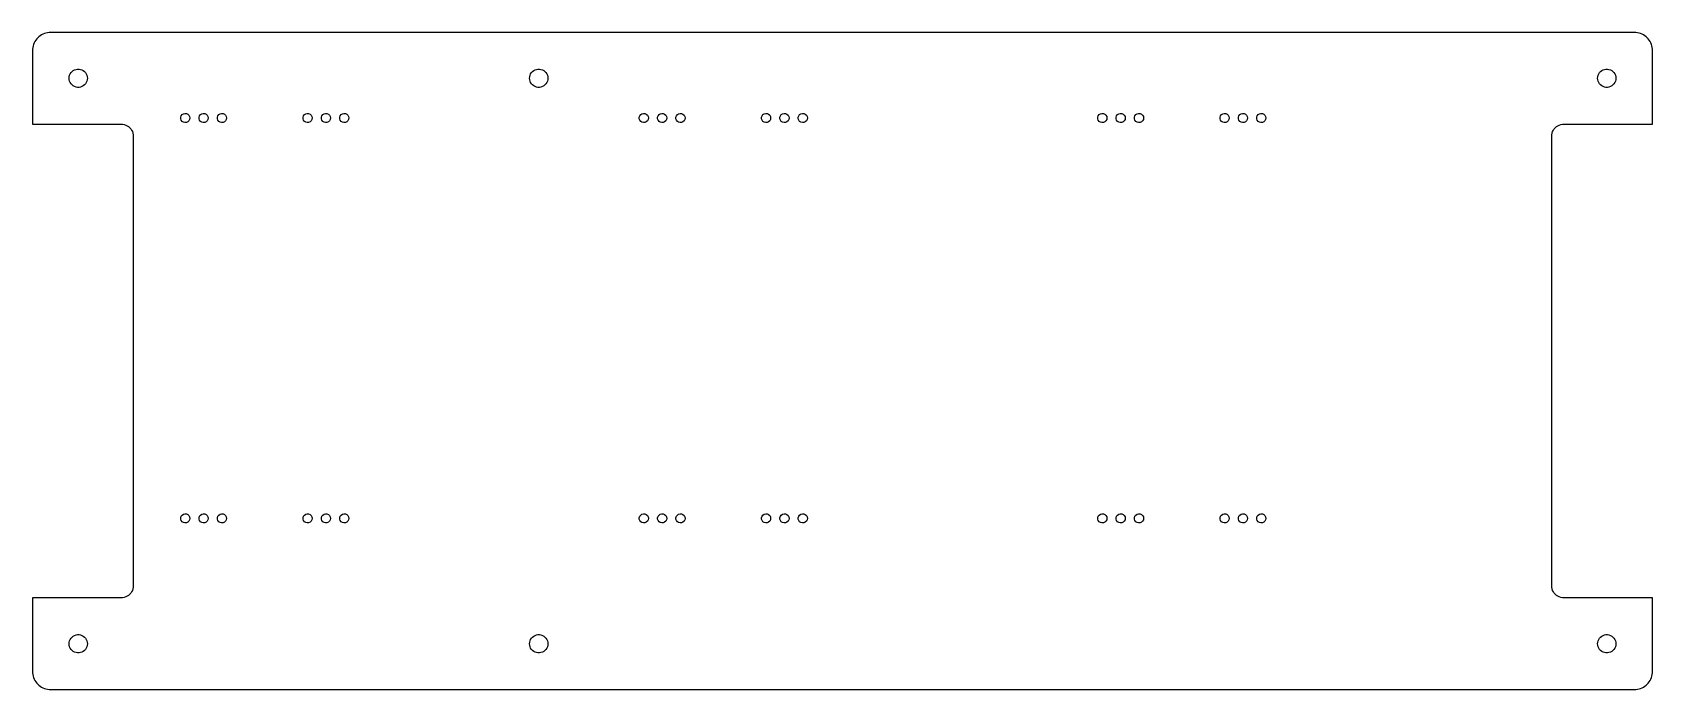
# Model space of a CAD drawing. Header units: metres. Extents: x 0 to 530, y 0 to 215.
import ezdxf

# ---------------------------------------------------------------- set-up
doc = ezdxf.new("R2010")
doc.units = ezdxf.units.M

msp = doc.modelspace()

# ---------------------------------------------------------------- linework, layer by layer
for p, q in [((0.80385, 212), (0.56216, 211.536)), ((1.0851, 212.441), (0.80385, 212)), ((1.40375, 212.857), (1.0851, 212.441)), ((1.75737, 213.243), (1.40375, 212.857)), ((2.14328, 213.596), (1.75737, 213.243)), ((2.55855, 213.915), (2.14328, 213.596)), ((3, 214.196), (2.55855, 213.915)), ((3.46429, 214.438), (3, 214.196)), ((3.94789, 214.638), (3.46429, 214.438)), ((4.4471, 214.796), (3.94789, 214.638)), ((4.95811, 214.909), (4.4471, 214.796)), ((5.47707, 214.977), (4.95811, 214.909)), ((6, 215), (5.47707, 214.977)), ((524, 215), (6, 215)), ((524.523, 214.977), (524, 215)), ((525.042, 214.909), (524.523, 214.977)), ((525.553, 214.796), (525.042, 214.909)), ((526.052, 214.638), (525.553, 214.796)), ((526.536, 214.438), (526.052, 214.638)), ((527, 214.196), (526.536, 214.438)), ((527.441, 213.915), (527, 214.196)), ((527.857, 213.596), (527.441, 213.915)), ((528.243, 213.243), (527.857, 213.596)), ((528.596, 212.857), (528.243, 213.243)), ((528.915, 212.441), (528.596, 212.857)), ((529.196, 212), (528.915, 212.441)), ((529.438, 211.536), (529.196, 212)), ((0.02284, 209.523), (0, 209)), ((0, 209), (0, 185)), ((0.09116, 210.042), (0.02284, 209.523)), ((0.20445, 210.553), (0.09116, 210.042)), ((0.36185, 211.052), (0.20445, 210.553)), ((0.56216, 211.536), (0.36185, 211.052)), ((529.638, 211.052), (529.438, 211.536)), ((529.796, 210.553), (529.638, 211.052)), ((529.909, 210.042), (529.796, 210.553)), ((529.977, 209.523), (529.909, 210.042)), ((530, 209), (529.977, 209.523)), ((530, 185), (530, 209)), ((12.1625, 200.974), (12.3616, 201.428)), ((12.3616, 201.428), (12.6326, 201.843)), ((12.6326, 201.843), (12.9682, 202.207)), ((12.9682, 202.207), (13.3591, 202.511)), ((13.3591, 202.511), (13.7949, 202.747)), ((13.7949, 202.747), (14.2635, 202.908)), ((14.2635, 202.908), (14.7523, 202.99)), ((14.7523, 202.99), (15.2477, 202.99)), ((15.2477, 202.99), (15.7365, 202.908)), ((15.7365, 202.908), (16.2051, 202.747)), ((16.2051, 202.747), (16.6408, 202.511)), ((16.6408, 202.511), (17.0318, 202.207)), ((17.0318, 202.207), (17.3674, 201.843)), ((17.3674, 201.843), (17.6384, 201.428)), ((17.6384, 201.428), (17.8374, 200.974)), ((162.788, 200.974), (162.987, 201.428)), ((162.987, 201.428), (163.258, 201.843)), ((163.258, 201.843), (163.593, 202.207)), ((163.593, 202.207), (163.984, 202.511)), ((163.984, 202.511), (164.42, 202.747)), ((164.42, 202.747), (164.889, 202.908)), ((164.889, 202.908), (165.377, 202.99)), ((165.377, 202.99), (165.873, 202.99)), ((165.873, 202.99), (166.361, 202.908)), ((166.361, 202.908), (166.83, 202.747)), ((166.83, 202.747), (167.266, 202.511)), ((167.266, 202.511), (167.657, 202.207)), ((167.657, 202.207), (167.992, 201.843)), ((167.992, 201.843), (168.263, 201.428)), ((168.263, 201.428), (168.462, 200.974)), ((512.163, 200.974), (512.362, 201.428)), ((512.362, 201.428), (512.633, 201.843)), ((512.633, 201.843), (512.968, 202.207)), ((512.968, 202.207), (513.359, 202.511)), ((513.359, 202.511), (513.795, 202.747)), ((513.795, 202.747), (514.264, 202.908)), ((514.264, 202.908), (514.752, 202.99)), ((514.752, 202.99), (515.248, 202.99)), ((515.248, 202.99), (515.736, 202.908)), ((515.736, 202.908), (516.205, 202.747)), ((516.205, 202.747), (516.641, 202.511)), ((516.641, 202.511), (517.032, 202.207)), ((517.032, 202.207), (517.367, 201.843)), ((517.367, 201.843), (517.638, 201.428)), ((517.638, 201.428), (517.837, 200.974)), ((12, 200), (12.0409, 200.494)), ((12.0409, 199.506), (12, 200)), ((12.0409, 200.494), (12.1625, 200.974)), ((12.1625, 199.026), (12.0409, 199.506)), ((12.3616, 198.572), (12.1625, 199.026)), ((12.6326, 198.157), (12.3616, 198.572)), ((12.9682, 197.793), (12.6326, 198.157)), ((13.3591, 197.488), (12.9682, 197.793)), ((13.7949, 197.253), (13.3591, 197.488)), ((14.2635, 197.092), (13.7949, 197.253)), ((14.7523, 197.01), (14.2635, 197.092)), ((15.2477, 197.01), (14.7523, 197.01)), ((15.7365, 197.092), (15.2477, 197.01)), ((16.2051, 197.253), (15.7365, 197.092)), ((16.6408, 197.488), (16.2051, 197.253)), ((17.0318, 197.793), (16.6408, 197.488)), ((17.3674, 198.157), (17.0318, 197.793)), ((17.6384, 198.572), (17.3674, 198.157)), ((17.8374, 199.026), (17.6384, 198.572)), ((17.8374, 200.974), (17.9591, 200.494)), ((17.9591, 199.506), (17.8374, 199.026)), ((17.9591, 200.494), (18, 200)), ((18, 200), (17.9591, 199.506)), ((162.625, 200), (162.666, 200.494)), ((162.666, 199.506), (162.625, 200)), ((162.666, 200.494), (162.788, 200.974)), ((162.788, 199.026), (162.666, 199.506)), ((162.987, 198.572), (162.788, 199.026)), ((163.258, 198.157), (162.987, 198.572)), ((163.593, 197.793), (163.258, 198.157)), ((163.984, 197.488), (163.593, 197.793)), ((164.42, 197.253), (163.984, 197.488)), ((164.889, 197.092), (164.42, 197.253)), ((165.377, 197.01), (164.889, 197.092)), ((165.873, 197.01), (165.377, 197.01)), ((166.361, 197.092), (165.873, 197.01)), ((166.83, 197.253), (166.361, 197.092)), ((167.266, 197.488), (166.83, 197.253)), ((167.657, 197.793), (167.266, 197.488)), ((167.992, 198.157), (167.657, 197.793)), ((168.263, 198.572), (167.992, 198.157)), ((168.462, 199.026), (168.263, 198.572)), ((168.462, 200.974), (168.584, 200.494)), ((168.584, 199.506), (168.462, 199.026)), ((168.584, 200.494), (168.625, 200)), ((168.625, 200), (168.584, 199.506)), ((512, 200), (512.041, 200.494)), ((512.041, 199.506), (512, 200)), ((512.041, 200.494), (512.163, 200.974)), ((512.163, 199.026), (512.041, 199.506)), ((512.362, 198.572), (512.163, 199.026)), ((512.633, 198.157), (512.362, 198.572)), ((512.968, 197.793), (512.633, 198.157)), ((513.359, 197.488), (512.968, 197.793)), ((513.795, 197.253), (513.359, 197.488)), ((514.264, 197.092), (513.795, 197.253)), ((514.752, 197.01), (514.264, 197.092)), ((515.248, 197.01), (514.752, 197.01)), ((515.736, 197.092), (515.248, 197.01)), ((516.205, 197.253), (515.736, 197.092)), ((516.641, 197.488), (516.205, 197.253)), ((517.032, 197.793), (516.641, 197.488)), ((517.367, 198.157), (517.032, 197.793)), ((517.638, 198.572), (517.367, 198.157)), ((517.837, 199.026), (517.638, 198.572)), ((517.837, 200.974), (517.959, 200.494)), ((517.959, 199.506), (517.837, 199.026)), ((517.959, 200.494), (518, 200)), ((518, 200), (517.959, 199.506)), ((48.5204, 187.247), (48.6808, 187.714)), ((48.5204, 186.753), (48.5204, 187.247)), ((48.6808, 186.286), (48.5204, 186.753)), ((48.6808, 187.714), (48.9841, 188.104)), ((48.9841, 185.896), (48.6808, 186.286)), ((48.9841, 188.104), (49.3974, 188.374)), ((49.3974, 185.626), (48.9841, 185.896)), ((49.3974, 188.374), (49.8761, 188.495)), ((49.8761, 185.505), (49.3974, 185.626)), ((49.8761, 188.495), (50.3682, 188.454)), ((50.3682, 185.546), (49.8761, 185.505)), ((50.3682, 188.454), (50.8204, 188.256)), ((50.8204, 185.744), (50.3682, 185.546)), ((50.8204, 188.256), (51.1837, 187.921)), ((51.1837, 186.079), (50.8204, 185.744)), ((51.1837, 187.921), (51.4187, 187.487)), ((51.4187, 186.513), (51.1837, 186.079)), ((51.4187, 187.487), (51.5, 187)), ((51.5, 187), (51.4187, 186.513)), ((54.5204, 187.247), (54.6808, 187.714)), ((54.5204, 186.753), (54.5204, 187.247)), ((54.6808, 186.286), (54.5204, 186.753)), ((54.6808, 187.714), (54.9841, 188.104)), ((54.9841, 185.896), (54.6808, 186.286)), ((54.9841, 188.104), (55.3974, 188.374)), ((55.3974, 185.626), (54.9841, 185.896)), ((55.3974, 188.374), (55.8761, 188.495)), ((55.8761, 185.505), (55.3974, 185.626)), ((55.8761, 188.495), (56.3682, 188.454)), ((56.3682, 185.546), (55.8761, 185.505)), ((56.3682, 188.454), (56.8204, 188.256)), ((56.8204, 185.744), (56.3682, 185.546)), ((56.8204, 188.256), (57.1837, 187.921)), ((57.1837, 186.079), (56.8204, 185.744)), ((57.1837, 187.921), (57.4187, 187.487)), ((57.4187, 186.513), (57.1837, 186.079)), ((57.4187, 187.487), (57.5, 187)), ((57.5, 187), (57.4187, 186.513)), ((60.5204, 187.247), (60.6808, 187.714)), ((60.5204, 186.753), (60.5204, 187.247)), ((60.6808, 186.286), (60.5204, 186.753)), ((60.6808, 187.714), (60.9841, 188.104)), ((60.9841, 185.896), (60.6808, 186.286)), ((60.9841, 188.104), (61.3974, 188.374)), ((61.3974, 185.626), (60.9841, 185.896)), ((61.3974, 188.374), (61.8761, 188.495)), ((61.8761, 185.505), (61.3974, 185.626)), ((61.8761, 188.495), (62.3682, 188.454)), ((62.3682, 185.546), (61.8761, 185.505)), ((62.3682, 188.454), (62.8204, 188.256)), ((62.8204, 185.744), (62.3682, 185.546)), ((62.8204, 188.256), (63.1837, 187.921)), ((63.1837, 186.079), (62.8204, 185.744)), ((63.1837, 187.921), (63.4187, 187.487)), ((63.4187, 186.513), (63.1837, 186.079)), ((63.4187, 187.487), (63.5, 187)), ((63.5, 187), (63.4187, 186.513)), ((88.5204, 187.247), (88.6808, 187.714)), ((88.5204, 186.753), (88.5204, 187.247)), ((88.6808, 186.286), (88.5204, 186.753)), ((88.6808, 187.714), (88.9841, 188.104)), ((88.9841, 185.896), (88.6808, 186.286)), ((88.9841, 188.104), (89.3974, 188.374)), ((89.3974, 185.626), (88.9841, 185.896)), ((89.3974, 188.374), (89.8761, 188.495)), ((89.8761, 185.505), (89.3974, 185.626)), ((89.8761, 188.495), (90.3682, 188.454)), ((90.3682, 185.546), (89.8761, 185.505)), ((90.3682, 188.454), (90.8204, 188.256)), ((90.8204, 185.744), (90.3682, 185.546)), ((90.8204, 188.256), (91.1837, 187.921)), ((91.1837, 186.079), (90.8204, 185.744)), ((91.1837, 187.921), (91.4187, 187.487)), ((91.4187, 186.513), (91.1837, 186.079)), ((91.4187, 187.487), (91.5, 187)), ((91.5, 187), (91.4187, 186.513)), ((94.5204, 187.247), (94.6808, 187.714)), ((94.5204, 186.753), (94.5204, 187.247)), ((94.6808, 186.286), (94.5204, 186.753)), ((94.6808, 187.714), (94.9841, 188.104)), ((94.9841, 185.896), (94.6808, 186.286)), ((94.9841, 188.104), (95.3974, 188.374)), ((95.3974, 185.626), (94.9841, 185.896)), ((95.3974, 188.374), (95.8761, 188.495)), ((95.8761, 185.505), (95.3974, 185.626)), ((95.8761, 188.495), (96.3682, 188.454)), ((96.3682, 185.546), (95.8761, 185.505)), ((96.3682, 188.454), (96.8204, 188.256)), ((96.8204, 185.744), (96.3682, 185.546)), ((96.8204, 188.256), (97.1837, 187.921)), ((97.1837, 186.079), (96.8204, 185.744)), ((97.1837, 187.921), (97.4187, 187.487)), ((97.4187, 186.513), (97.1837, 186.079)), ((97.4187, 187.487), (97.5, 187)), ((97.5, 187), (97.4187, 186.513)), ((100.52, 187.247), (100.681, 187.714)), ((100.52, 186.753), (100.52, 187.247)), ((100.681, 186.286), (100.52, 186.753)), ((100.681, 187.714), (100.984, 188.104)), ((100.984, 185.896), (100.681, 186.286)), ((100.984, 188.104), (101.397, 188.374)), ((101.397, 185.626), (100.984, 185.896)), ((101.397, 188.374), (101.876, 188.495)), ((101.876, 185.505), (101.397, 185.626)), ((101.876, 188.495), (102.368, 188.454)), ((102.368, 185.546), (101.876, 185.505)), ((102.368, 188.454), (102.82, 188.256)), ((102.82, 185.744), (102.368, 185.546)), ((102.82, 188.256), (103.184, 187.921)), ((103.184, 186.079), (102.82, 185.744)), ((103.184, 187.921), (103.419, 187.487)), ((103.419, 186.513), (103.184, 186.079)), ((103.419, 187.487), (103.5, 187)), ((103.5, 187), (103.419, 186.513)), ((198.52, 187.247), (198.681, 187.714)), ((198.52, 186.753), (198.52, 187.247)), ((198.681, 186.286), (198.52, 186.753)), ((198.681, 187.714), (198.984, 188.104)), ((198.984, 185.896), (198.681, 186.286)), ((198.984, 188.104), (199.397, 188.374)), ((199.397, 185.626), (198.984, 185.896)), ((199.397, 188.374), (199.876, 188.495)), ((199.876, 185.505), (199.397, 185.626)), ((199.876, 188.495), (200.368, 188.454)), ((200.368, 185.546), (199.876, 185.505)), ((200.368, 188.454), (200.82, 188.256)), ((200.82, 185.744), (200.368, 185.546)), ((200.82, 188.256), (201.184, 187.921)), ((201.184, 186.079), (200.82, 185.744)), ((201.184, 187.921), (201.419, 187.487)), ((201.419, 186.513), (201.184, 186.079)), ((201.419, 187.487), (201.5, 187)), ((201.5, 187), (201.419, 186.513)), ((204.52, 187.247), (204.681, 187.714)), ((204.52, 186.753), (204.52, 187.247)), ((204.681, 186.286), (204.52, 186.753)), ((204.681, 187.714), (204.984, 188.104)), ((204.984, 185.896), (204.681, 186.286)), ((204.984, 188.104), (205.397, 188.374)), ((205.397, 185.626), (204.984, 185.896)), ((205.397, 188.374), (205.876, 188.495)), ((205.876, 185.505), (205.397, 185.626)), ((205.876, 188.495), (206.368, 188.454)), ((206.368, 185.546), (205.876, 185.505)), ((206.368, 188.454), (206.82, 188.256)), ((206.82, 185.744), (206.368, 185.546)), ((206.82, 188.256), (207.184, 187.921)), ((207.184, 186.079), (206.82, 185.744)), ((207.184, 187.921), (207.419, 187.487)), ((207.419, 186.513), (207.184, 186.079)), ((207.419, 187.487), (207.5, 187)), ((207.5, 187), (207.419, 186.513)), ((210.52, 187.247), (210.681, 187.714)), ((210.52, 186.753), (210.52, 187.247)), ((210.681, 186.286), (210.52, 186.753)), ((210.681, 187.714), (210.984, 188.104)), ((210.984, 185.896), (210.681, 186.286)), ((210.984, 188.104), (211.397, 188.374)), ((211.397, 185.626), (210.984, 185.896)), ((211.397, 188.374), (211.876, 188.495)), ((211.876, 185.505), (211.397, 185.626)), ((211.876, 188.495), (212.368, 188.454)), ((212.368, 185.546), (211.876, 185.505)), ((212.368, 188.454), (212.82, 188.256)), ((212.82, 185.744), (212.368, 185.546)), ((212.82, 188.256), (213.184, 187.921)), ((213.184, 186.079), (212.82, 185.744)), ((213.184, 187.921), (213.419, 187.487)), ((213.419, 186.513), (213.184, 186.079)), ((213.419, 187.487), (213.5, 187)), ((213.5, 187), (213.419, 186.513)), ((238.52, 187.247), (238.681, 187.714)), ((238.52, 186.753), (238.52, 187.247)), ((238.681, 186.286), (238.52, 186.753)), ((238.681, 187.714), (238.984, 188.104)), ((238.984, 185.896), (238.681, 186.286)), ((238.984, 188.104), (239.397, 188.374)), ((239.397, 185.626), (238.984, 185.896)), ((239.397, 188.374), (239.876, 188.495)), ((239.876, 185.505), (239.397, 185.626)), ((239.876, 188.495), (240.368, 188.454)), ((240.368, 185.546), (239.876, 185.505)), ((240.368, 188.454), (240.82, 188.256)), ((240.82, 185.744), (240.368, 185.546)), ((240.82, 188.256), (241.184, 187.921)), ((241.184, 186.079), (240.82, 185.744)), ((241.184, 187.921), (241.419, 187.487)), ((241.419, 186.513), (241.184, 186.079)), ((241.419, 187.487), (241.5, 187)), ((241.5, 187), (241.419, 186.513)), ((244.52, 187.247), (244.681, 187.714)), ((244.52, 186.753), (244.52, 187.247)), ((244.681, 186.286), (244.52, 186.753)), ((244.681, 187.714), (244.984, 188.104)), ((244.984, 185.896), (244.681, 186.286)), ((244.984, 188.104), (245.397, 188.374)), ((245.397, 185.626), (244.984, 185.896)), ((245.397, 188.374), (245.876, 188.495)), ((245.876, 185.505), (245.397, 185.626)), ((245.876, 188.495), (246.368, 188.454)), ((246.368, 185.546), (245.876, 185.505)), ((246.368, 188.454), (246.82, 188.256)), ((246.82, 185.744), (246.368, 185.546)), ((246.82, 188.256), (247.184, 187.921)), ((247.184, 186.079), (246.82, 185.744)), ((247.184, 187.921), (247.419, 187.487)), ((247.419, 186.513), (247.184, 186.079)), ((247.419, 187.487), (247.5, 187)), ((247.5, 187), (247.419, 186.513)), ((250.52, 187.247), (250.681, 187.714)), ((250.52, 186.753), (250.52, 187.247)), ((250.681, 186.286), (250.52, 186.753)), ((250.681, 187.714), (250.984, 188.104)), ((250.984, 185.896), (250.681, 186.286)), ((250.984, 188.104), (251.397, 188.374)), ((251.397, 185.626), (250.984, 185.896)), ((251.397, 188.374), (251.876, 188.495)), ((251.876, 185.505), (251.397, 185.626)), ((251.876, 188.495), (252.368, 188.454)), ((252.368, 185.546), (251.876, 185.505)), ((252.368, 188.454), (252.82, 188.256)), ((252.82, 185.744), (252.368, 185.546)), ((252.82, 188.256), (253.184, 187.921)), ((253.184, 186.079), (252.82, 185.744)), ((253.184, 187.921), (253.419, 187.487)), ((253.419, 186.513), (253.184, 186.079)), ((253.419, 187.487), (253.5, 187)), ((253.5, 187), (253.419, 186.513)), ((348.52, 187.247), (348.681, 187.714)), ((348.52, 186.753), (348.52, 187.247)), ((348.681, 186.286), (348.52, 186.753)), ((348.681, 187.714), (348.984, 188.104)), ((348.984, 185.896), (348.681, 186.286)), ((348.984, 188.104), (349.397, 188.374)), ((349.397, 185.626), (348.984, 185.896)), ((349.397, 188.374), (349.876, 188.495)), ((349.876, 185.505), (349.397, 185.626)), ((349.876, 188.495), (350.368, 188.454)), ((350.368, 185.546), (349.876, 185.505)), ((350.368, 188.454), (350.82, 188.256)), ((350.82, 185.744), (350.368, 185.546)), ((350.82, 188.256), (351.184, 187.921)), ((351.184, 186.079), (350.82, 185.744)), ((351.184, 187.921), (351.419, 187.487)), ((351.419, 186.513), (351.184, 186.079)), ((351.419, 187.487), (351.5, 187)), ((351.5, 187), (351.419, 186.513)), ((354.52, 187.247), (354.681, 187.714)), ((354.52, 186.753), (354.52, 187.247)), ((354.681, 186.286), (354.52, 186.753)), ((354.681, 187.714), (354.984, 188.104)), ((354.984, 185.896), (354.681, 186.286)), ((354.984, 188.104), (355.397, 188.374)), ((355.397, 185.626), (354.984, 185.896)), ((355.397, 188.374), (355.876, 188.495)), ((355.876, 185.505), (355.397, 185.626)), ((355.876, 188.495), (356.368, 188.454)), ((356.368, 185.546), (355.876, 185.505)), ((356.368, 188.454), (356.82, 188.256)), ((356.82, 185.744), (356.368, 185.546)), ((356.82, 188.256), (357.184, 187.921)), ((357.184, 186.079), (356.82, 185.744)), ((357.184, 187.921), (357.419, 187.487)), ((357.419, 186.513), (357.184, 186.079)), ((357.419, 187.487), (357.5, 187)), ((357.5, 187), (357.419, 186.513)), ((360.52, 187.247), (360.681, 187.714)), ((360.52, 186.753), (360.52, 187.247)), ((360.681, 186.286), (360.52, 186.753)), ((360.681, 187.714), (360.984, 188.104)), ((360.984, 185.896), (360.681, 186.286)), ((360.984, 188.104), (361.397, 188.374)), ((361.397, 185.626), (360.984, 185.896)), ((361.397, 188.374), (361.876, 188.495)), ((361.876, 185.505), (361.397, 185.626)), ((361.876, 188.495), (362.368, 188.454)), ((362.368, 185.546), (361.876, 185.505)), ((362.368, 188.454), (362.82, 188.256)), ((362.82, 185.744), (362.368, 185.546)), ((362.82, 188.256), (363.184, 187.921)), ((363.184, 186.079), (362.82, 185.744)), ((363.184, 187.921), (363.419, 187.487)), ((363.419, 186.513), (363.184, 186.079)), ((363.419, 187.487), (363.5, 187)), ((363.5, 187), (363.419, 186.513)), ((388.52, 187.247), (388.681, 187.714)), ((388.52, 186.753), (388.52, 187.247)), ((388.681, 186.286), (388.52, 186.753)), ((388.681, 187.714), (388.984, 188.104)), ((388.984, 185.896), (388.681, 186.286)), ((388.984, 188.104), (389.397, 188.374)), ((389.397, 185.626), (388.984, 185.896)), ((389.397, 188.374), (389.876, 188.495)), ((389.876, 185.505), (389.397, 185.626)), ((389.876, 188.495), (390.368, 188.454)), ((390.368, 185.546), (389.876, 185.505)), ((390.368, 188.454), (390.82, 188.256)), ((390.82, 185.744), (390.368, 185.546)), ((390.82, 188.256), (391.184, 187.921)), ((391.184, 186.079), (390.82, 185.744)), ((391.184, 187.921), (391.419, 187.487)), ((391.419, 186.513), (391.184, 186.079)), ((391.419, 187.487), (391.5, 187)), ((391.5, 187), (391.419, 186.513)), ((394.52, 187.247), (394.681, 187.714)), ((394.52, 186.753), (394.52, 187.247)), ((394.681, 186.286), (394.52, 186.753)), ((394.681, 187.714), (394.984, 188.104)), ((394.984, 185.896), (394.681, 186.286)), ((394.984, 188.104), (395.397, 188.374)), ((395.397, 185.626), (394.984, 185.896)), ((395.397, 188.374), (395.876, 188.495)), ((395.876, 185.505), (395.397, 185.626)), ((395.876, 188.495), (396.368, 188.454)), ((396.368, 185.546), (395.876, 185.505)), ((396.368, 188.454), (396.82, 188.256)), ((396.82, 185.744), (396.368, 185.546)), ((396.82, 188.256), (397.184, 187.921)), ((397.184, 186.079), (396.82, 185.744)), ((397.184, 187.921), (397.419, 187.487)), ((397.419, 186.513), (397.184, 186.079)), ((397.419, 187.487), (397.5, 187)), ((397.5, 187), (397.419, 186.513)), ((400.52, 187.247), (400.681, 187.714)), ((400.52, 186.753), (400.52, 187.247)), ((400.681, 186.286), (400.52, 186.753)), ((400.681, 187.714), (400.984, 188.104)), ((400.984, 185.896), (400.681, 186.286)), ((400.984, 188.104), (401.397, 188.374)), ((401.397, 185.626), (400.984, 185.896)), ((401.397, 188.374), (401.876, 188.495)), ((401.876, 185.505), (401.397, 185.626)), ((401.876, 188.495), (402.368, 188.454)), ((402.368, 185.546), (401.876, 185.505)), ((402.368, 188.454), (402.82, 188.256)), ((402.82, 185.744), (402.368, 185.546)), ((402.82, 188.256), (403.184, 187.921)), ((403.184, 186.079), (402.82, 185.744)), ((403.184, 187.921), (403.419, 187.487)), ((403.419, 186.513), (403.184, 186.079)), ((403.419, 187.487), (403.5, 187)), ((403.5, 187), (403.419, 186.513)), ((0, 185), (29, 185)), ((29, 185), (29.5221, 184.966)), ((29.5221, 184.966), (30.0353, 184.864)), ((30.0353, 184.864), (30.5307, 184.696)), ((30.5307, 184.696), (31, 184.464)), ((31, 184.464), (31.435, 184.173)), ((31.435, 184.173), (31.8284, 183.828)), ((31.8284, 183.828), (32.1734, 183.435)), ((32.1734, 183.435), (32.4641, 183)), ((32.4641, 183), (32.6955, 182.531)), ((32.6955, 182.531), (32.8637, 182.035)), ((32.8637, 182.035), (32.9658, 181.522)), ((32.9658, 181.522), (33, 181)), ((33, 181), (33, 34)), ((497, 181), (497.034, 181.522)), ((497, 34), (497, 181)), ((497.034, 181.522), (497.136, 182.035)), ((497.136, 182.035), (497.304, 182.531)), ((497.304, 182.531), (497.536, 183)), ((497.536, 183), (497.827, 183.435)), ((497.827, 183.435), (498.172, 183.828)), ((498.172, 183.828), (498.565, 184.173)), ((498.565, 184.173), (499, 184.464)), ((499, 184.464), (499.469, 184.696)), ((499.469, 184.696), (499.965, 184.864)), ((499.965, 184.864), (500.478, 184.966)), ((500.478, 184.966), (501, 185)), ((501, 185), (530, 185)), ((48.5204, 56.2469), (48.6808, 56.7139)), ((48.5204, 55.7531), (48.5204, 56.2469)), ((48.6808, 55.2861), (48.5204, 55.7531)), ((48.6808, 56.7139), (48.9841, 57.1036)), ((48.9841, 54.8964), (48.6808, 55.2861)), ((48.9841, 57.1036), (49.3974, 57.3737)), ((49.3974, 54.6263), (48.9841, 54.8964)), ((49.3974, 57.3737), (49.8761, 57.4949)), ((49.8761, 54.5051), (49.3974, 54.6263)), ((49.8761, 57.4949), (50.3682, 57.4541)), ((50.3682, 54.5459), (49.8761, 54.5051)), ((50.3682, 57.4541), (50.8204, 57.2557)), ((50.8204, 54.7442), (50.3682, 54.5459)), ((50.8204, 57.2557), (51.1837, 56.9213)), ((51.1837, 55.0787), (50.8204, 54.7442)), ((51.1837, 56.9213), (51.4187, 56.487)), ((51.4187, 55.5129), (51.1837, 55.0787)), ((51.4187, 56.487), (51.5, 56)), ((51.5, 56), (51.4187, 55.5129)), ((54.5204, 56.2469), (54.6808, 56.7139)), ((54.5204, 55.7531), (54.5204, 56.2469)), ((54.6808, 55.2861), (54.5204, 55.7531)), ((54.6808, 56.7139), (54.9841, 57.1036)), ((54.9841, 54.8964), (54.6808, 55.2861)), ((54.9841, 57.1036), (55.3974, 57.3737)), ((55.3974, 54.6263), (54.9841, 54.8964)), ((55.3974, 57.3737), (55.8761, 57.4949)), ((55.8761, 54.5051), (55.3974, 54.6263)), ((55.8761, 57.4949), (56.3682, 57.4541)), ((56.3682, 54.5459), (55.8761, 54.5051)), ((56.3682, 57.4541), (56.8204, 57.2557)), ((56.8204, 54.7442), (56.3682, 54.5459)), ((56.8204, 57.2557), (57.1837, 56.9213)), ((57.1837, 55.0787), (56.8204, 54.7442)), ((57.1837, 56.9213), (57.4187, 56.487)), ((57.4187, 55.5129), (57.1837, 55.0787)), ((57.4187, 56.487), (57.5, 56)), ((57.5, 56), (57.4187, 55.5129)), ((60.5204, 56.2469), (60.6808, 56.7139)), ((60.5204, 55.7531), (60.5204, 56.2469)), ((60.6808, 55.2861), (60.5204, 55.7531)), ((60.6808, 56.7139), (60.9841, 57.1036)), ((60.9841, 54.8964), (60.6808, 55.2861)), ((60.9841, 57.1036), (61.3974, 57.3737)), ((61.3974, 54.6263), (60.9841, 54.8964)), ((61.3974, 57.3737), (61.8761, 57.4949)), ((61.8761, 54.5051), (61.3974, 54.6263)), ((61.8761, 57.4949), (62.3682, 57.4541)), ((62.3682, 54.5459), (61.8761, 54.5051)), ((62.3682, 57.4541), (62.8204, 57.2557)), ((62.8204, 54.7442), (62.3682, 54.5459)), ((62.8204, 57.2557), (63.1837, 56.9213)), ((63.1837, 55.0787), (62.8204, 54.7442)), ((63.1837, 56.9213), (63.4187, 56.487)), ((63.4187, 55.5129), (63.1837, 55.0787)), ((63.4187, 56.487), (63.5, 56)), ((63.5, 56), (63.4187, 55.5129)), ((88.5204, 56.2469), (88.6808, 56.7139)), ((88.5204, 55.7531), (88.5204, 56.2469)), ((88.6808, 55.2861), (88.5204, 55.7531)), ((88.6808, 56.7139), (88.9841, 57.1036)), ((88.9841, 54.8964), (88.6808, 55.2861)), ((88.9841, 57.1036), (89.3974, 57.3737)), ((89.3974, 54.6263), (88.9841, 54.8964)), ((89.3974, 57.3737), (89.8761, 57.4949)), ((89.8761, 54.5051), (89.3974, 54.6263)), ((89.8761, 57.4949), (90.3682, 57.4541)), ((90.3682, 54.5459), (89.8761, 54.5051)), ((90.3682, 57.4541), (90.8204, 57.2557)), ((90.8204, 54.7442), (90.3682, 54.5459)), ((90.8204, 57.2557), (91.1837, 56.9213)), ((91.1837, 55.0787), (90.8204, 54.7442)), ((91.1837, 56.9213), (91.4187, 56.487)), ((91.4187, 55.5129), (91.1837, 55.0787)), ((91.4187, 56.487), (91.5, 56)), ((91.5, 56), (91.4187, 55.5129)), ((94.5204, 56.2469), (94.6808, 56.7139)), ((94.5204, 55.7531), (94.5204, 56.2469)), ((94.6808, 55.2861), (94.5204, 55.7531)), ((94.6808, 56.7139), (94.9841, 57.1036)), ((94.9841, 54.8964), (94.6808, 55.2861)), ((94.9841, 57.1036), (95.3974, 57.3737)), ((95.3974, 54.6263), (94.9841, 54.8964)), ((95.3974, 57.3737), (95.8761, 57.4949)), ((95.8761, 54.5051), (95.3974, 54.6263)), ((95.8761, 57.4949), (96.3682, 57.4541)), ((96.3682, 54.5459), (95.8761, 54.5051)), ((96.3682, 57.4541), (96.8204, 57.2557)), ((96.8204, 54.7442), (96.3682, 54.5459)), ((96.8204, 57.2557), (97.1837, 56.9213)), ((97.1837, 55.0787), (96.8204, 54.7442)), ((97.1837, 56.9213), (97.4187, 56.487)), ((97.4187, 55.5129), (97.1837, 55.0787)), ((97.4187, 56.487), (97.5, 56)), ((97.5, 56), (97.4187, 55.5129)), ((100.52, 56.2469), (100.681, 56.7139)), ((100.52, 55.7531), (100.52, 56.2469)), ((100.681, 55.2861), (100.52, 55.7531)), ((100.681, 56.7139), (100.984, 57.1036)), ((100.984, 54.8964), (100.681, 55.2861)), ((100.984, 57.1036), (101.397, 57.3737)), ((101.397, 54.6263), (100.984, 54.8964)), ((101.397, 57.3737), (101.876, 57.4949)), ((101.876, 54.5051), (101.397, 54.6263)), ((101.876, 57.4949), (102.368, 57.4541)), ((102.368, 54.5459), (101.876, 54.5051)), ((102.368, 57.4541), (102.82, 57.2557)), ((102.82, 54.7442), (102.368, 54.5459)), ((102.82, 57.2557), (103.184, 56.9213)), ((103.184, 55.0787), (102.82, 54.7442)), ((103.184, 56.9213), (103.419, 56.487)), ((103.419, 55.5129), (103.184, 55.0787)), ((103.419, 56.487), (103.5, 56)), ((103.5, 56), (103.419, 55.5129)), ((198.52, 56.2469), (198.681, 56.7139)), ((198.52, 55.7531), (198.52, 56.2469)), ((198.681, 55.2861), (198.52, 55.7531)), ((198.681, 56.7139), (198.984, 57.1036)), ((198.984, 54.8964), (198.681, 55.2861)), ((198.984, 57.1036), (199.397, 57.3737)), ((199.397, 54.6263), (198.984, 54.8964)), ((199.397, 57.3737), (199.876, 57.4949)), ((199.876, 54.5051), (199.397, 54.6263)), ((199.876, 57.4949), (200.368, 57.4541)), ((200.368, 54.5459), (199.876, 54.5051)), ((200.368, 57.4541), (200.82, 57.2557)), ((200.82, 54.7442), (200.368, 54.5459)), ((200.82, 57.2557), (201.184, 56.9213)), ((201.184, 55.0787), (200.82, 54.7442)), ((201.184, 56.9213), (201.419, 56.487)), ((201.419, 55.5129), (201.184, 55.0787)), ((201.419, 56.487), (201.5, 56)), ((201.5, 56), (201.419, 55.5129)), ((204.52, 56.2469), (204.681, 56.7139)), ((204.52, 55.7531), (204.52, 56.2469)), ((204.681, 55.2861), (204.52, 55.7531)), ((204.681, 56.7139), (204.984, 57.1036)), ((204.984, 54.8964), (204.681, 55.2861)), ((204.984, 57.1036), (205.397, 57.3737)), ((205.397, 54.6263), (204.984, 54.8964)), ((205.397, 57.3737), (205.876, 57.4949)), ((205.876, 54.5051), (205.397, 54.6263)), ((205.876, 57.4949), (206.368, 57.4541)), ((206.368, 54.5459), (205.876, 54.5051)), ((206.368, 57.4541), (206.82, 57.2557)), ((206.82, 54.7442), (206.368, 54.5459)), ((206.82, 57.2557), (207.184, 56.9213)), ((207.184, 55.0787), (206.82, 54.7442)), ((207.184, 56.9213), (207.419, 56.487)), ((207.419, 55.5129), (207.184, 55.0787)), ((207.419, 56.487), (207.5, 56)), ((207.5, 56), (207.419, 55.5129)), ((210.52, 56.2469), (210.681, 56.7139)), ((210.52, 55.7531), (210.52, 56.2469)), ((210.681, 55.2861), (210.52, 55.7531)), ((210.681, 56.7139), (210.984, 57.1036)), ((210.984, 54.8964), (210.681, 55.2861)), ((210.984, 57.1036), (211.397, 57.3737)), ((211.397, 54.6263), (210.984, 54.8964)), ((211.397, 57.3737), (211.876, 57.4949)), ((211.876, 54.5051), (211.397, 54.6263)), ((211.876, 57.4949), (212.368, 57.4541)), ((212.368, 54.5459), (211.876, 54.5051)), ((212.368, 57.4541), (212.82, 57.2557)), ((212.82, 54.7442), (212.368, 54.5459)), ((212.82, 57.2557), (213.184, 56.9213)), ((213.184, 55.0787), (212.82, 54.7442)), ((213.184, 56.9213), (213.419, 56.487)), ((213.419, 55.5129), (213.184, 55.0787)), ((213.419, 56.487), (213.5, 56)), ((213.5, 56), (213.419, 55.5129)), ((238.52, 56.2469), (238.681, 56.7139)), ((238.52, 55.7531), (238.52, 56.2469)), ((238.681, 55.2861), (238.52, 55.7531)), ((238.681, 56.7139), (238.984, 57.1036)), ((238.984, 54.8964), (238.681, 55.2861)), ((238.984, 57.1036), (239.397, 57.3737)), ((239.397, 54.6263), (238.984, 54.8964)), ((239.397, 57.3737), (239.876, 57.4949)), ((239.876, 54.5051), (239.397, 54.6263)), ((239.876, 57.4949), (240.368, 57.4541)), ((240.368, 54.5459), (239.876, 54.5051)), ((240.368, 57.4541), (240.82, 57.2557)), ((240.82, 54.7442), (240.368, 54.5459)), ((240.82, 57.2557), (241.184, 56.9213)), ((241.184, 55.0787), (240.82, 54.7442)), ((241.184, 56.9213), (241.419, 56.487)), ((241.419, 55.5129), (241.184, 55.0787)), ((241.419, 56.487), (241.5, 56)), ((241.5, 56), (241.419, 55.5129)), ((244.52, 56.2469), (244.681, 56.7139)), ((244.52, 55.7531), (244.52, 56.2469)), ((244.681, 55.2861), (244.52, 55.7531)), ((244.681, 56.7139), (244.984, 57.1036)), ((244.984, 54.8964), (244.681, 55.2861)), ((244.984, 57.1036), (245.397, 57.3737)), ((245.397, 54.6263), (244.984, 54.8964)), ((245.397, 57.3737), (245.876, 57.4949)), ((245.876, 54.5051), (245.397, 54.6263)), ((245.876, 57.4949), (246.368, 57.4541)), ((246.368, 54.5459), (245.876, 54.5051)), ((246.368, 57.4541), (246.82, 57.2557)), ((246.82, 54.7442), (246.368, 54.5459)), ((246.82, 57.2557), (247.184, 56.9213)), ((247.184, 55.0787), (246.82, 54.7442)), ((247.184, 56.9213), (247.419, 56.487)), ((247.419, 55.5129), (247.184, 55.0787)), ((247.419, 56.487), (247.5, 56)), ((247.5, 56), (247.419, 55.5129)), ((250.52, 56.2469), (250.681, 56.7139)), ((250.52, 55.7531), (250.52, 56.2469)), ((250.681, 55.2861), (250.52, 55.7531)), ((250.681, 56.7139), (250.984, 57.1036)), ((250.984, 54.8964), (250.681, 55.2861)), ((250.984, 57.1036), (251.397, 57.3737)), ((251.397, 54.6263), (250.984, 54.8964)), ((251.397, 57.3737), (251.876, 57.4949)), ((251.876, 54.5051), (251.397, 54.6263)), ((251.876, 57.4949), (252.368, 57.4541)), ((252.368, 54.5459), (251.876, 54.5051)), ((252.368, 57.4541), (252.82, 57.2557)), ((252.82, 54.7442), (252.368, 54.5459)), ((252.82, 57.2557), (253.184, 56.9213)), ((253.184, 55.0787), (252.82, 54.7442)), ((253.184, 56.9213), (253.419, 56.487)), ((253.419, 55.5129), (253.184, 55.0787)), ((253.419, 56.487), (253.5, 56)), ((253.5, 56), (253.419, 55.5129)), ((348.52, 56.2469), (348.681, 56.7139)), ((348.52, 55.7531), (348.52, 56.2469)), ((348.681, 55.2861), (348.52, 55.7531)), ((348.681, 56.7139), (348.984, 57.1036)), ((348.984, 54.8964), (348.681, 55.2861)), ((348.984, 57.1036), (349.397, 57.3737)), ((349.397, 54.6263), (348.984, 54.8964)), ((349.397, 57.3737), (349.876, 57.4949)), ((349.876, 54.5051), (349.397, 54.6263)), ((349.876, 57.4949), (350.368, 57.4541)), ((350.368, 54.5459), (349.876, 54.5051)), ((350.368, 57.4541), (350.82, 57.2557)), ((350.82, 54.7442), (350.368, 54.5459)), ((350.82, 57.2557), (351.184, 56.9213)), ((351.184, 55.0787), (350.82, 54.7442)), ((351.184, 56.9213), (351.419, 56.487)), ((351.419, 55.5129), (351.184, 55.0787)), ((351.419, 56.487), (351.5, 56)), ((351.5, 56), (351.419, 55.5129)), ((354.52, 56.2469), (354.681, 56.7139)), ((354.52, 55.7531), (354.52, 56.2469)), ((354.681, 55.2861), (354.52, 55.7531)), ((354.681, 56.7139), (354.984, 57.1036)), ((354.984, 54.8964), (354.681, 55.2861)), ((354.984, 57.1036), (355.397, 57.3737)), ((355.397, 54.6263), (354.984, 54.8964)), ((355.397, 57.3737), (355.876, 57.4949)), ((355.876, 54.5051), (355.397, 54.6263)), ((355.876, 57.4949), (356.368, 57.4541)), ((356.368, 54.5459), (355.876, 54.5051)), ((356.368, 57.4541), (356.82, 57.2557)), ((356.82, 54.7442), (356.368, 54.5459)), ((356.82, 57.2557), (357.184, 56.9213)), ((357.184, 55.0787), (356.82, 54.7442)), ((357.184, 56.9213), (357.419, 56.487)), ((357.419, 55.5129), (357.184, 55.0787)), ((357.419, 56.487), (357.5, 56)), ((357.5, 56), (357.419, 55.5129)), ((360.52, 56.2469), (360.681, 56.7139)), ((360.52, 55.7531), (360.52, 56.2469)), ((360.681, 55.2861), (360.52, 55.7531)), ((360.681, 56.7139), (360.984, 57.1036)), ((360.984, 54.8964), (360.681, 55.2861)), ((360.984, 57.1036), (361.397, 57.3737)), ((361.397, 54.6263), (360.984, 54.8964)), ((361.397, 57.3737), (361.876, 57.4949)), ((361.876, 54.5051), (361.397, 54.6263)), ((361.876, 57.4949), (362.368, 57.4541)), ((362.368, 54.5459), (361.876, 54.5051)), ((362.368, 57.4541), (362.82, 57.2557)), ((362.82, 54.7442), (362.368, 54.5459)), ((362.82, 57.2557), (363.184, 56.9213)), ((363.184, 55.0787), (362.82, 54.7442)), ((363.184, 56.9213), (363.419, 56.487)), ((363.419, 55.5129), (363.184, 55.0787)), ((363.419, 56.487), (363.5, 56)), ((363.5, 56), (363.419, 55.5129)), ((388.52, 56.2469), (388.681, 56.7139)), ((388.52, 55.7531), (388.52, 56.2469)), ((388.681, 55.2861), (388.52, 55.7531)), ((388.681, 56.7139), (388.984, 57.1036)), ((388.984, 54.8964), (388.681, 55.2861)), ((388.984, 57.1036), (389.397, 57.3737)), ((389.397, 54.6263), (388.984, 54.8964)), ((389.397, 57.3737), (389.876, 57.4949)), ((389.876, 54.5051), (389.397, 54.6263)), ((389.876, 57.4949), (390.368, 57.4541)), ((390.368, 54.5459), (389.876, 54.5051)), ((390.368, 57.4541), (390.82, 57.2557)), ((390.82, 54.7442), (390.368, 54.5459)), ((390.82, 57.2557), (391.184, 56.9213)), ((391.184, 55.0787), (390.82, 54.7442)), ((391.184, 56.9213), (391.419, 56.487)), ((391.419, 55.5129), (391.184, 55.0787)), ((391.419, 56.487), (391.5, 56)), ((391.5, 56), (391.419, 55.5129)), ((394.52, 56.2469), (394.681, 56.7139)), ((394.52, 55.7531), (394.52, 56.2469)), ((394.681, 55.2861), (394.52, 55.7531)), ((394.681, 56.7139), (394.984, 57.1036)), ((394.984, 54.8964), (394.681, 55.2861)), ((394.984, 57.1036), (395.397, 57.3737)), ((395.397, 54.6263), (394.984, 54.8964)), ((395.397, 57.3737), (395.876, 57.4949)), ((395.876, 54.5051), (395.397, 54.6263)), ((395.876, 57.4949), (396.368, 57.4541)), ((396.368, 54.5459), (395.876, 54.5051)), ((396.368, 57.4541), (396.82, 57.2557)), ((396.82, 54.7442), (396.368, 54.5459)), ((396.82, 57.2557), (397.184, 56.9213)), ((397.184, 55.0787), (396.82, 54.7442)), ((397.184, 56.9213), (397.419, 56.487)), ((397.419, 55.5129), (397.184, 55.0787)), ((397.419, 56.487), (397.5, 56)), ((397.5, 56), (397.419, 55.5129)), ((400.52, 56.2469), (400.681, 56.7139)), ((400.52, 55.7531), (400.52, 56.2469)), ((400.681, 55.2861), (400.52, 55.7531)), ((400.681, 56.7139), (400.984, 57.1036)), ((400.984, 54.8964), (400.681, 55.2861)), ((400.984, 57.1036), (401.397, 57.3737)), ((401.397, 54.6263), (400.984, 54.8964)), ((401.397, 57.3737), (401.876, 57.4949)), ((401.876, 54.5051), (401.397, 54.6263)), ((401.876, 57.4949), (402.368, 57.4541)), ((402.368, 54.5459), (401.876, 54.5051)), ((402.368, 57.4541), (402.82, 57.2557)), ((402.82, 54.7442), (402.368, 54.5459)), ((402.82, 57.2557), (403.184, 56.9213)), ((403.184, 55.0787), (402.82, 54.7442)), ((403.184, 56.9213), (403.419, 56.487)), ((403.419, 55.5129), (403.184, 55.0787)), ((403.419, 56.487), (403.5, 56)), ((403.5, 56), (403.419, 55.5129)), ((32.4641, 32), (32.1734, 31.565)), ((32.6955, 32.4693), (32.4641, 32)), ((32.8637, 32.9647), (32.6955, 32.4693)), ((32.9658, 33.4779), (32.8637, 32.9647)), ((33, 34), (32.9658, 33.4779)), ((497.034, 33.4779), (497, 34)), ((497.136, 32.9647), (497.034, 33.4779)), ((497.304, 32.4693), (497.136, 32.9647)), ((497.536, 32), (497.304, 32.4693)), ((497.827, 31.565), (497.536, 32)), ((29, 30), (0, 30)), ((0, 30), (0, 6)), ((29.5221, 30.0342), (29, 30)), ((30.0353, 30.1363), (29.5221, 30.0342)), ((30.5307, 30.3045), (30.0353, 30.1363)), ((31, 30.5359), (30.5307, 30.3045)), ((31.435, 30.8266), (31, 30.5359)), ((31.8284, 31.1716), (31.435, 30.8266)), ((32.1734, 31.565), (31.8284, 31.1716)), ((498.172, 31.1716), (497.827, 31.565)), ((498.565, 30.8266), (498.172, 31.1716)), ((499, 30.5359), (498.565, 30.8266)), ((499.469, 30.3045), (499, 30.5359)), ((499.965, 30.1363), (499.469, 30.3045)), ((500.478, 30.0342), (499.965, 30.1363)), ((501, 30), (500.478, 30.0342)), ((530, 30), (501, 30)), ((530, 6), (530, 30)), ((12.0409, 15.4938), (12.1625, 15.9741)), ((12.1625, 15.9741), (12.3616, 16.4278)), ((12.3616, 16.4278), (12.6326, 16.8426)), ((12.6326, 16.8426), (12.9682, 17.2072)), ((12.9682, 17.2072), (13.3591, 17.5115)), ((13.3591, 17.5115), (13.7949, 17.7473)), ((13.7949, 17.7473), (14.2635, 17.9082)), ((14.2635, 17.9082), (14.7523, 17.9897)), ((14.7523, 17.9897), (15.2477, 17.9897)), ((15.2477, 17.9897), (15.7365, 17.9082)), ((15.7365, 17.9082), (16.2051, 17.7473)), ((16.2051, 17.7473), (16.6408, 17.5115)), ((16.6408, 17.5115), (17.0318, 17.2072)), ((17.0318, 17.2072), (17.3674, 16.8426)), ((17.3674, 16.8426), (17.6384, 16.4278)), ((17.6384, 16.4278), (17.8374, 15.9741)), ((17.8374, 15.9741), (17.9591, 15.4938)), ((162.666, 15.4938), (162.788, 15.9741)), ((162.788, 15.9741), (162.987, 16.4278)), ((162.987, 16.4278), (163.258, 16.8426)), ((163.258, 16.8426), (163.593, 17.2072)), ((163.593, 17.2072), (163.984, 17.5115)), ((163.984, 17.5115), (164.42, 17.7473)), ((164.42, 17.7473), (164.889, 17.9082)), ((164.889, 17.9082), (165.377, 17.9897)), ((165.377, 17.9897), (165.873, 17.9897)), ((165.873, 17.9897), (166.361, 17.9082)), ((166.361, 17.9082), (166.83, 17.7473)), ((166.83, 17.7473), (167.266, 17.5115)), ((167.266, 17.5115), (167.657, 17.2072)), ((167.657, 17.2072), (167.992, 16.8426)), ((167.992, 16.8426), (168.263, 16.4278)), ((168.263, 16.4278), (168.462, 15.9741)), ((168.462, 15.9741), (168.584, 15.4938)), ((512.041, 15.4938), (512.163, 15.9741)), ((512.163, 15.9741), (512.362, 16.4278)), ((512.362, 16.4278), (512.633, 16.8426)), ((512.633, 16.8426), (512.968, 17.2072)), ((512.968, 17.2072), (513.359, 17.5115)), ((513.359, 17.5115), (513.795, 17.7473)), ((513.795, 17.7473), (514.264, 17.9082)), ((514.264, 17.9082), (514.752, 17.9897)), ((514.752, 17.9897), (515.248, 17.9897)), ((515.248, 17.9897), (515.736, 17.9082)), ((515.736, 17.9082), (516.205, 17.7473)), ((516.205, 17.7473), (516.641, 17.5115)), ((516.641, 17.5115), (517.032, 17.2072)), ((517.032, 17.2072), (517.367, 16.8426)), ((517.367, 16.8426), (517.638, 16.4278)), ((517.638, 16.4278), (517.837, 15.9741)), ((517.837, 15.9741), (517.959, 15.4938)), ((12, 15), (12.0409, 15.4938)), ((12.0409, 14.5062), (12, 15)), ((12.1625, 14.0259), (12.0409, 14.5062)), ((12.3616, 13.5721), (12.1625, 14.0259)), ((12.6326, 13.1573), (12.3616, 13.5721)), ((12.9682, 12.7928), (12.6326, 13.1573)), ((13.3591, 12.4885), (12.9682, 12.7928)), ((13.7949, 12.2527), (13.3591, 12.4885)), ((14.2635, 12.0918), (13.7949, 12.2527)), ((14.7523, 12.0102), (14.2635, 12.0918)), ((15.2477, 12.0102), (14.7523, 12.0102)), ((15.7365, 12.0918), (15.2477, 12.0102)), ((16.2051, 12.2527), (15.7365, 12.0918)), ((16.6408, 12.4885), (16.2051, 12.2527)), ((17.0318, 12.7928), (16.6408, 12.4885)), ((17.3674, 13.1573), (17.0318, 12.7928)), ((17.6384, 13.5721), (17.3674, 13.1573)), ((17.8374, 14.0259), (17.6384, 13.5721)), ((17.9591, 14.5062), (17.8374, 14.0259)), ((17.9591, 15.4938), (18, 15)), ((18, 15), (17.9591, 14.5062)), ((162.625, 15), (162.666, 15.4938)), ((162.666, 14.5062), (162.625, 15)), ((162.788, 14.0259), (162.666, 14.5062)), ((162.987, 13.5721), (162.788, 14.0259)), ((163.258, 13.1573), (162.987, 13.5721)), ((163.593, 12.7928), (163.258, 13.1573)), ((163.984, 12.4885), (163.593, 12.7928)), ((164.42, 12.2527), (163.984, 12.4885)), ((164.889, 12.0918), (164.42, 12.2527)), ((165.377, 12.0102), (164.889, 12.0918)), ((165.873, 12.0102), (165.377, 12.0102)), ((166.361, 12.0918), (165.873, 12.0102)), ((166.83, 12.2527), (166.361, 12.0918)), ((167.266, 12.4885), (166.83, 12.2527)), ((167.657, 12.7928), (167.266, 12.4885)), ((167.992, 13.1573), (167.657, 12.7928)), ((168.263, 13.5721), (167.992, 13.1573)), ((168.462, 14.0259), (168.263, 13.5721)), ((168.584, 14.5062), (168.462, 14.0259)), ((168.584, 15.4938), (168.625, 15)), ((168.625, 15), (168.584, 14.5062)), ((512, 15), (512.041, 15.4938)), ((512.041, 14.5062), (512, 15)), ((512.163, 14.0259), (512.041, 14.5062)), ((512.362, 13.5721), (512.163, 14.0259)), ((512.633, 13.1573), (512.362, 13.5721)), ((512.968, 12.7928), (512.633, 13.1573)), ((513.359, 12.4885), (512.968, 12.7928)), ((513.795, 12.2527), (513.359, 12.4885)), ((514.264, 12.0918), (513.795, 12.2527)), ((514.752, 12.0102), (514.264, 12.0918)), ((515.248, 12.0102), (514.752, 12.0102)), ((515.736, 12.0918), (515.248, 12.0102)), ((516.205, 12.2527), (515.736, 12.0918)), ((516.641, 12.4885), (516.205, 12.2527)), ((517.032, 12.7928), (516.641, 12.4885)), ((517.367, 13.1573), (517.032, 12.7928)), ((517.638, 13.5721), (517.367, 13.1573)), ((517.837, 14.0259), (517.638, 13.5721)), ((517.959, 14.5062), (517.837, 14.0259)), ((517.959, 15.4938), (518, 15)), ((518, 15), (517.959, 14.5062)), ((0, 6), (0.02284, 5.47707)), ((0.02284, 5.47707), (0.09116, 4.95811)), ((529.909, 4.95811), (529.977, 5.47707)), ((529.977, 5.47707), (530, 6)), ((0.09116, 4.95811), (0.20445, 4.4471)), ((0.20445, 4.4471), (0.36185, 3.94789)), ((0.36185, 3.94789), (0.56216, 3.46429)), ((0.56216, 3.46429), (0.80385, 3)), ((0.80385, 3), (1.0851, 2.55855)), ((1.0851, 2.55855), (1.40375, 2.14328)), ((1.40375, 2.14328), (1.75737, 1.75737)), ((1.75737, 1.75737), (2.14328, 1.40375)), ((2.14328, 1.40375), (2.55855, 1.0851)), ((2.55855, 1.0851), (3, 0.80385)), ((3, 0.80385), (3.46429, 0.56216)), ((3.46429, 0.56216), (3.94789, 0.36185)), ((3.94789, 0.36185), (4.4471, 0.20445)), ((4.4471, 0.20445), (4.95811, 0.09116)), ((4.95811, 0.09116), (5.47707, 0.02284)), ((5.47707, 0.02284), (6, 0)), ((6, 0), (524, 0)), ((524, 0), (524.523, 0.02284)), ((524.523, 0.02284), (525.042, 0.09116)), ((525.042, 0.09116), (525.553, 0.20445)), ((525.553, 0.20445), (526.052, 0.36185)), ((526.052, 0.36185), (526.536, 0.56216)), ((526.536, 0.56216), (527, 0.80385)), ((527, 0.80385), (527.441, 1.0851)), ((527.441, 1.0851), (527.857, 1.40375)), ((527.857, 1.40375), (528.243, 1.75737)), ((528.243, 1.75737), (528.596, 2.14328)), ((528.596, 2.14328), (528.915, 2.55855)), ((528.915, 2.55855), (529.196, 3)), ((529.196, 3), (529.438, 3.46429)), ((529.438, 3.46429), (529.638, 3.94789)), ((529.638, 3.94789), (529.796, 4.4471)), ((529.796, 4.4471), (529.909, 4.95811))]:
    msp.add_line(p, q)

doc.saveas('drawing.dxf')
